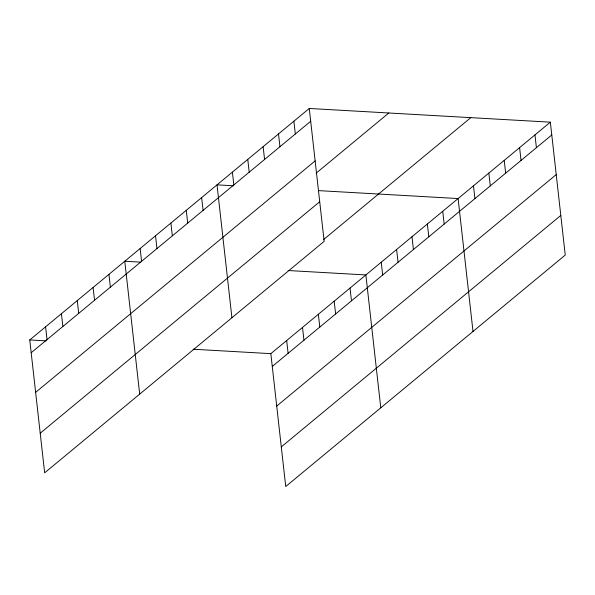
<?xml version="1.0" encoding="UTF-8"?>
<svg xmlns="http://www.w3.org/2000/svg" width="595" height="595" viewBox="0 0 595 595"><rect width="100%" height="100%" fill="white"/><g stroke="black" fill="none" stroke-linecap="round" stroke-linejoin="round"><path stroke-width="0.89" d="M309.259 108.469L324.163 241.354L44.655 472.832L29.75 339.938L309.259 108.469L550.345 122.168L565.25 255.062L285.741 486.531L270.837 353.646L550.345 122.168M31.185 352.738L310.694 121.261M35.633 392.373L315.134 160.895M316.146 173.167L388.818 112.983M40.215 433.205L319.716 201.727M323.345 239.748L470.786 117.646M272.272 366.438L551.781 134.961M276.72 406.073L556.221 174.595M281.294 446.904L560.802 215.427M233.478 185.789L217.019 184.852L231.924 317.745M318.437 190.616L458.105 198.552L473.01 331.445M140.331 262.12L124.779 261.242L139.691 394.135M288.136 270.524L365.865 274.942L380.778 407.835M29.75 339.938L46.209 340.875M193.107 349.228L270.837 353.646M534.972 134.894L536.407 147.694M519.599 147.627L521.034 160.427M504.225 160.36L505.661 173.152M488.852 173.093L490.287 185.885M473.479 185.819L474.914 198.618M442.732 211.285L444.168 224.084M427.359 224.017L428.794 236.81M411.985 236.743L413.421 249.543M396.612 249.476L398.048 262.276M381.239 262.209L382.674 275.009M350.031 288.054L351.466 300.854M334.189 301.174L335.625 313.974M318.355 314.294L319.79 327.086M293.885 121.194L295.321 133.994M302.513 327.406L303.948 340.206M278.512 133.927L279.947 146.727M286.678 340.526L288.114 353.318M263.139 146.66L264.574 159.453M247.765 159.393L249.201 172.186M232.392 172.119L233.828 184.919M201.645 197.585L203.081 210.377M186.272 210.318L187.708 223.11M170.899 223.043L172.334 235.843M155.526 235.776L156.961 248.576M140.152 248.509L141.588 261.302M108.944 274.355L110.38 287.154M93.103 287.474L94.538 300.267M77.268 300.587L78.704 313.387M61.426 313.706L62.862 326.506M45.592 326.826L47.027 339.619"/></g></svg>
